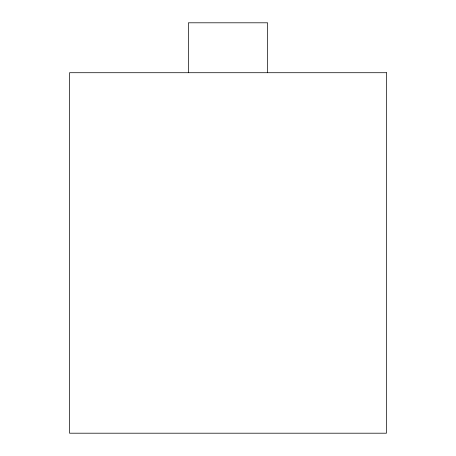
<?xml version="1.0" encoding="UTF-8"?>
<svg xmlns="http://www.w3.org/2000/svg" width="456" height="456" viewBox="0 0 456 456"><rect width="100%" height="100%" fill="white"/><g stroke="black" fill="none" stroke-linecap="round" stroke-linejoin="round"><path stroke-width="0.68" d="M267.615 72.715L267.615 22.8L188.385 22.8L188.385 72.715M386.454 72.715L69.546 72.715L69.546 433.2L386.454 433.2L386.454 72.715"/></g></svg>
